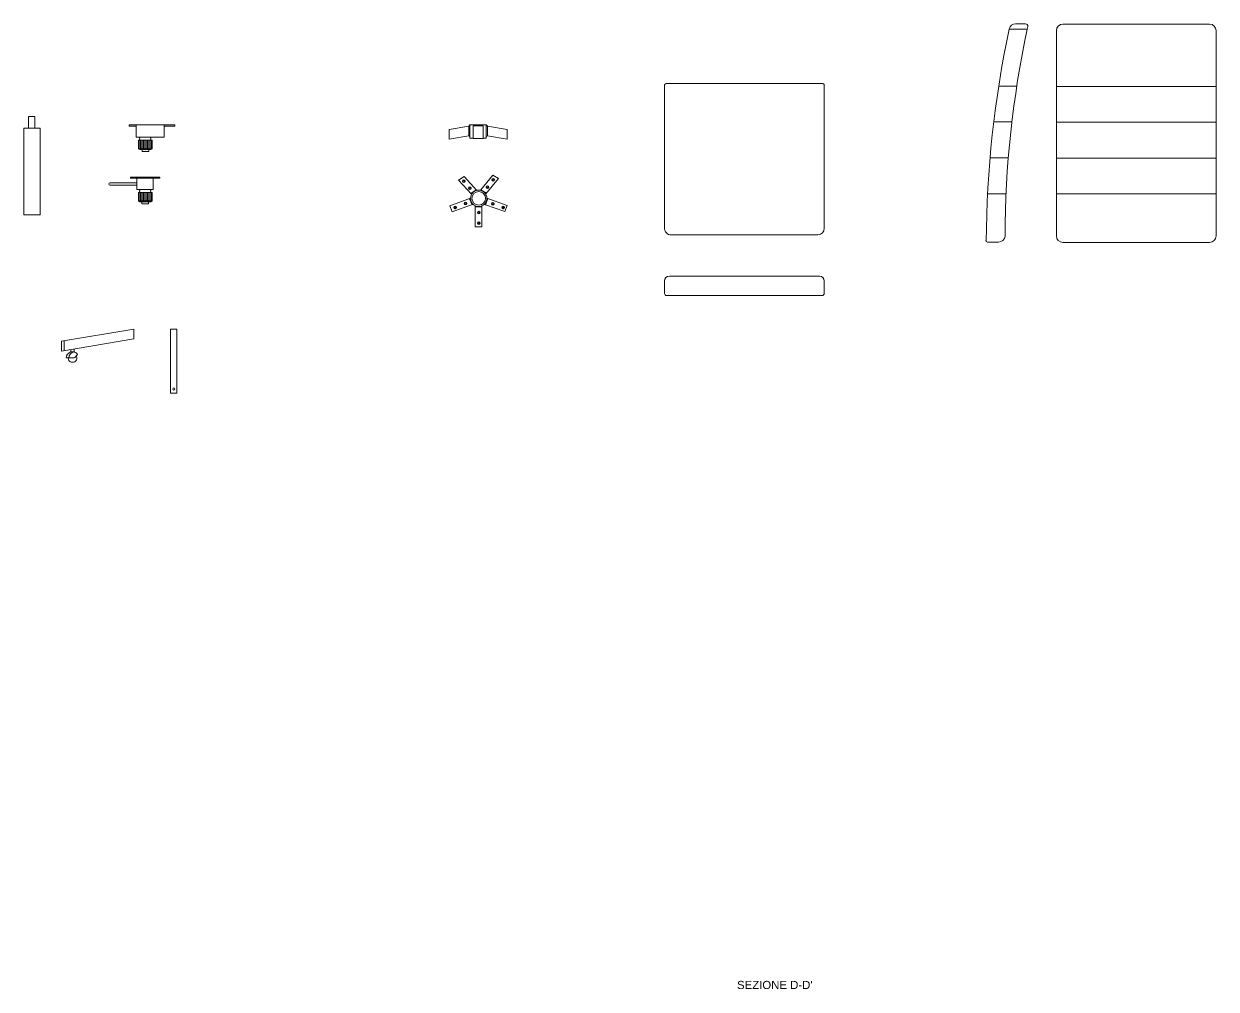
# Model space of a CAD drawing. Header units: millimetres. Extents: x 1212 to 3396, y 780 to 1892.
# Drawn here: x 1919.2 to 2284.8, y 1460.9 to 1757 of the extents above; entities that cross this region are included whole.
import ezdxf

# ---------------------------------------------------------------- set-up
doc = ezdxf.new("R2010")
doc.units = ezdxf.units.MM
doc.layers.add('SCRITTE INTERNE', color=15, linetype='Continuous', lineweight=9)
doc.styles.get("Standard").update_dxf_attribs({"font": 'arial.ttf'})

msp = doc.modelspace()

# ---------------------------------------------------------------- linework, layer by layer
at = {"layer": 'SCRITTE INTERNE'}
for p, q in [((2221.38, 1755.34), (2221.4, 1755.43)), ((2221.38, 1755.34), (2226.93, 1755.34)), ((2223.35, 1757), (2226.39, 1757)), ((2226.93, 1755.34), (2227.08, 1756.18)), ((2282.84, 1756.92), (2237.84, 1756.92)), ((2235.84, 1691.95), (2235.84, 1754.92)), ((2284.84, 1691.95), (2284.84, 1754.92)), ((2218.15, 1737.9), (2223.7, 1737.9)), ((2235.84, 1737.81), (2284.84, 1737.81)), ((1920.64, 1725.02), (1920.64, 1728.54)), ((1922.63, 1728.54), (1920.64, 1728.54)), ((1922.64, 1725.02), (1922.63, 1728.54)), ((1951.53, 1725.59), (1951.53, 1725.97)), ((1953.66, 1725.97), (1951.53, 1725.97)), ((1965.5, 1725.97), (1962.22, 1725.97)), ((1965.5, 1725.97), (1965.5, 1725.59)), ((2056.03, 1726.04), (2055.71, 1725.65)), ((2056.03, 1726.04), (2061.03, 1726.05)), ((2056.03, 1726.04), (2056.03, 1721.97)), ((2057.03, 1721.84), (2057.03, 1725.72)), ((2060.03, 1725.72), (2057.03, 1725.72)), ((2060.03, 1721.84), (2060.03, 1725.72)), ((2061.03, 1721.97), (2061.03, 1726.05)), ((2061.03, 1726.05), (2061.36, 1725.66)), ((2216.65, 1726.9), (2222.2, 1726.9)), ((2235.84, 1726.81), (2284.84, 1726.81)), ((1919.22, 1725.02), (1919.22, 1698.42)), ((1919.22, 1725.02), (1924.22, 1725.02)), ((1924.22, 1698.42), (1924.22, 1725.02)), ((1953.66, 1725.59), (1951.53, 1725.59)), ((1965.5, 1725.59), (1962.22, 1725.59)), ((1962.22, 1723.85), (1962.22, 1724.53)), ((2049.6, 1721.63), (2049.6, 1724.63)), ((2055.71, 1725.65), (2055.71, 1722.65)), ((2055.71, 1722.65), (2056.03, 1722.39)), ((2061.36, 1722.66), (2061.03, 1722.41)), ((2061.36, 1725.66), (2061.36, 1722.66)), ((2067.47, 1721.63), (2067.47, 1724.63)), ((1954.34, 1721.28), (1958.58, 1721.28)), ((1954.34, 1718.68), (1958.58, 1718.68)), ((1954.34, 1718.68), (1954.77, 1718.44)), ((1954.74, 1721.28), (1954.74, 1718.68)), ((1955.14, 1721.28), (1955.14, 1718.68)), ((1955.54, 1721.28), (1955.54, 1718.68)), ((1955.54, 1717.82), (1955.54, 1718.44)), ((1955.94, 1721.28), (1955.94, 1718.68)), ((1956.34, 1721.28), (1956.34, 1718.68)), ((1956.74, 1721.28), (1956.74, 1718.68)), ((1957.14, 1721.28), (1957.14, 1718.68)), ((1957.54, 1721.28), (1957.54, 1718.68)), ((1957.54, 1717.82), (1957.54, 1718.44)), ((1957.94, 1721.28), (1957.94, 1718.68)), ((1958.58, 1718.68), (1958.16, 1718.44)), ((1958.34, 1721.28), (1958.34, 1718.68)), ((2056.03, 1721.97), (2057.03, 1721.97)), ((2060.03, 1721.84), (2057.03, 1721.84)), ((2060.03, 1721.97), (2061.03, 1721.97)), ((1957.54, 1717.82), (1955.54, 1717.82)), ((2215.56, 1715.9), (2221.11, 1715.9)), ((2235.84, 1715.81), (2284.84, 1715.81)), ((1945.33, 1707.85), (1945.33, 1707.93)), ((1953.92, 1708.23), (1945.63, 1708.23)), ((1945.63, 1707.55), (1953.92, 1707.55)), ((2054.21, 1710.16), (2052.55, 1709.02)), ((2052.55, 1709.02), (2056.48, 1704.71)), ((2054.21, 1710.16), (2058.15, 1705.85)), ((2063.04, 1710.59), (2059.38, 1706.1)), ((2064.74, 1709.59), (2060.88, 1704.85)), ((2063.04, 1710.59), (2064.74, 1709.59)), ((1954.34, 1705.27), (1958.58, 1705.27)), ((1954.74, 1705.27), (1954.74, 1702.67)), ((1955.14, 1705.27), (1955.14, 1702.67)), ((1955.54, 1705.27), (1955.54, 1702.67)), ((1955.94, 1705.27), (1955.94, 1702.67)), ((1956.34, 1705.27), (1956.34, 1702.67)), ((1956.74, 1705.27), (1956.74, 1702.67)), ((1957.14, 1705.27), (1957.14, 1702.67)), ((1957.54, 1705.27), (1957.54, 1702.67)), ((1957.94, 1705.27), (1957.94, 1702.67)), ((1958.34, 1705.27), (1958.34, 1702.67)), ((2057.93, 1706.09), (2056.27, 1704.95)), ((2059.38, 1706.1), (2059.18, 1705.85)), ((2059.38, 1706.1), (2061.08, 1705.1)), ((2220.41, 1704.81), (2214.76, 1704.81)), ((2235.84, 1704.81), (2284.84, 1704.81)), ((1954.34, 1702.67), (1958.58, 1702.67)), ((1954.34, 1702.67), (1954.77, 1702.43)), ((1955.42, 1701.81), (1955.42, 1702.43)), ((1957.42, 1701.81), (1955.42, 1701.81)), ((1957.42, 1701.81), (1957.42, 1702.43)), ((1958.58, 1702.67), (1958.16, 1702.43)), ((2049.81, 1701.13), (2056.19, 1703.47)), ((2050.59, 1699.28), (2049.81, 1701.13)), ((2050.59, 1699.28), (2056.96, 1701.63)), ((2055.89, 1703.36), (2056.66, 1701.51)), ((2057.64, 1694.69), (2057.64, 1701.19)), ((2057.64, 1700.87), (2059.64, 1700.87)), ((2059.64, 1694.69), (2059.64, 1701.13)), ((2060.74, 1701.52), (2060.44, 1701.63)), ((2060.74, 1701.52), (2061.53, 1703.36)), ((2066.67, 1699.43), (2060.74, 1701.52)), ((2067.47, 1701.26), (2061.23, 1703.47)), ((2066.67, 1699.43), (2067.47, 1701.26)), ((1919.22, 1698.42), (1924.22, 1698.42)), ((2059.64, 1694.69), (2057.64, 1694.69)), ((2214.71, 1690.04), (2218.13, 1690.04)), ((2282.84, 1689.95), (2237.84, 1689.95)), ((2163.19, 1679.62), (2117.19, 1679.62)), ((2115.69, 1678.12), (2115.69, 1674.31)), ((2164.69, 1674.32), (2164.69, 1678.12)), ((2116.39, 1673.61), (2163.99, 1673.62)), ((1952.91, 1663.31), (1930.77, 1659.61)), ((1952.91, 1663.31), (1952.91, 1660.31)), ((1964.16, 1643.72), (1964.16, 1663.31)), ((1966.16, 1663.31), (1964.16, 1663.31)), ((1966.16, 1643.72), (1966.16, 1663.31)), ((1931.56, 1656.74), (1931.56, 1659.74)), ((1931.56, 1656.74), (1931.56, 1659.74)), ((1933.66, 1657.1), (1933.66, 1656.33)), ((1934.65, 1656.33), (1934.65, 1657.27)), ((1932.24, 1654.49), (1932.83, 1654.49)), ((1932.83, 1654.49), (1934.63, 1654.49)), ((1964.16, 1643.72), (1966.16, 1643.72))]:
    msp.add_line(p, q, dxfattribs=at)
msp.add_lwpolyline([(2164.69, 1738.15, 0.414214), (2164.19, 1738.65), (2116.19, 1738.65, 0.414214), (2115.69, 1738.15), (2115.69, 1718.46), (2115.69, 1694.27, 0.414214), (2117.69, 1692.27), (2162.69, 1692.27, 0.414213), (2164.69, 1694.27), (2164.69, 1718.46), (2164.69, 1738.15)], format="xyb", dxfattribs=at)
for points in [[(1953.66, 1725.97), (1962.22, 1725.97), (1962.22, 1722.22), (1953.66, 1722.22)], [(1951.92, 1709.96), (1960.92, 1709.96), (1960.92, 1709.64), (1951.92, 1709.64)]]:
    msp.add_lwpolyline(points, close=True, dxfattribs=at)
for points in [[(1954.84, 1722.22), (1954.72, 1722.07), (1954.84, 1721.94), (1954.72, 1721.81), (1954.84, 1721.69), (1954.72, 1721.59), (1954.84, 1721.47), (1954.72, 1721.39), (1954.84, 1721.28)], [(1958.08, 1722.22), (1958.21, 1722.07), (1958.08, 1721.94), (1958.21, 1721.81), (1958.08, 1721.69), (1958.21, 1721.59), (1958.08, 1721.47), (1958.21, 1721.39), (1958.08, 1721.28)], [(2049.6, 1724.63), (2055.71, 1725.66)], [(2055.71, 1722.66), (2049.6, 1721.63)], [(2067.47, 1724.63), (2061.36, 1725.66)], [(2061.36, 1722.66), (2067.47, 1721.63)], [(1954.34, 1718.68), (1954.34, 1721.28)], [(1958.16, 1718.44), (1954.77, 1718.44)], [(1958.58, 1721.28), (1958.58, 1718.68)], [(1958.92, 1709.64), (1958.92, 1706.22), (1953.92, 1706.22), (1953.92, 1709.64)], [(1954.34, 1702.67), (1954.34, 1705.27)], [(1954.84, 1706.22), (1954.72, 1706.07), (1954.84, 1705.94), (1954.72, 1705.81), (1954.84, 1705.69), (1954.72, 1705.59), (1954.84, 1705.47), (1954.72, 1705.38), (1954.84, 1705.27)], [(1958.08, 1706.22), (1958.21, 1706.07), (1958.08, 1705.94), (1958.21, 1705.81), (1958.08, 1705.69), (1958.21, 1705.59), (1958.08, 1705.47), (1958.21, 1705.38), (1958.08, 1705.27)], [(1958.58, 1705.27), (1958.58, 1702.67)], [(1958.16, 1702.43), (1954.77, 1702.43)], [(1952.91, 1660.36), (1930.77, 1656.61), (1930.77, 1659.61)]]:
    msp.add_lwpolyline(points, dxfattribs=at)
at = {"layer": 'SCRITTE INTERNE', "linetype": 'Continuous'}
for points in [[(2054.06, 1708.46), (2053.88, 1708.65), (2053.95, 1708.89), (2054.2, 1708.95), (2054.37, 1708.77), (2054.3, 1708.53)], [(2063.25, 1708.87), (2063.42, 1709.06), (2063.34, 1709.3), (2063.09, 1709.35), (2062.92, 1709.16), (2063, 1708.92)], [(2055.93, 1706.38), (2055.75, 1706.56), (2055.82, 1706.8), (2056.06, 1706.87), (2056.24, 1706.68), (2056.17, 1706.44)], [(2061.51, 1706.68), (2061.68, 1706.87), (2061.59, 1707.11), (2061.34, 1707.16), (2061.18, 1706.96), (2061.26, 1706.73)], [(2051.62, 1700.47), (2051.7, 1700.71), (2051.54, 1700.9), (2051.29, 1700.85), (2051.21, 1700.62), (2051.37, 1700.42)], [(2054.81, 1701.67), (2054.89, 1701.9), (2054.73, 1702.1), (2054.48, 1702.05), (2054.39, 1701.81), (2054.56, 1701.62)], [(2062.89, 1701.63), (2062.8, 1701.86), (2062.96, 1702.06), (2063.21, 1702.01), (2063.3, 1701.78), (2063.14, 1701.58)], [(2066.09, 1700.47), (2066, 1700.7), (2066.16, 1700.9), (2066.41, 1700.85), (2066.5, 1700.62), (2066.34, 1700.42)], [(2058.49, 1698.95), (2058.71, 1698.83), (2058.93, 1698.95), (2058.93, 1699.21), (2058.71, 1699.33), (2058.49, 1699.21)], [(2058.49, 1695.74), (2058.71, 1695.62), (2058.93, 1695.74), (2058.93, 1696), (2058.71, 1696.12), (2058.49, 1696)]]:
    msp.add_lwpolyline(points, close=True, dxfattribs=at)
at = {"layer": 'SCRITTE INTERNE'}
for centre, radius in [((2054.13, 1708.71), 0.415), ((2063.17, 1709.11), 0.415), ((2055.99, 1706.62), 0.415), ((2058.71, 1703.47), 2.52), ((2058.71, 1703.47), 2.1), ((2061.43, 1706.92), 0.415), ((2051.46, 1700.66), 0.415), ((2054.64, 1701.86), 0.415), ((2063.05, 1701.82), 0.415), ((2066.25, 1700.66), 0.415), ((2058.71, 1699.08), 0.415), ((2058.71, 1695.87), 0.415), ((1965.23, 1644.98), 0.322)]:
    msp.add_circle(centre, radius, dxfattribs=at)
at = {"layer": 'SCRITTE INTERNE', "linetype": 'Continuous'}
for centre in [(2054.13, 1708.71), (2063.17, 1709.11), (2055.99, 1706.62), (2061.43, 1706.92), (2051.46, 1700.66), (2054.64, 1701.86), (2063.05, 1701.82), (2066.25, 1700.66), (2058.71, 1699.08), (2058.71, 1695.87)]:
    msp.add_circle(centre, 0.361, dxfattribs=at)
at = {"layer": 'SCRITTE INTERNE'}
for centre, radius, start, end in [((2531.92, 1688.92), 317.56, 167.927, 179.7723), ((2523.38, 1691.43), 303.26, 167.8337, 179.9256), ((2223.35, 1755), 2, 90, 167.6732), ((2226.39, 1756.3), 0.7, 349.7405, 90), ((2237.84, 1754.92), 2, 90, 180), ((2282.84, 1754.92), 2, 0, 90), ((1945.63, 1707.93), 0.3, 90, 180), ((1945.63, 1707.85), 0.3, 180, 270), ((2214.71, 1690.54), 0.5, 180, 270), ((2218.13, 1692.04), 2, 270.0141, 353.8797), ((2237.84, 1691.95), 2, 180, 270), ((2282.84, 1691.95), 2, 270, 0), ((2117.19, 1678.12), 1.5, 90, 180), ((2163.19, 1678.12), 1.5, 0, 90), ((2116.39, 1674.31), 0.7, 180, 270.0141), ((2163.99, 1674.32), 0.7, 270.0141, 0), ((1934.15, 1654.49), 1.91, 104.9882, 180), ((1934.86, 1654.51), 1.83, 96.7519, 180.9034), ((1934.15, 1654.49), 1.91, 75.0118, 104.9882), ((1934.15, 1654.49), 1.91, 35.449, 75.0118), ((1934.15, 1654.49), 1.32, 180, 28.0642), ((1931.68, 1658.44), 4.93, 306.7009, 317.468), ((1931.68, 1658.44), 4.93, 317.468, 324.7631)]:
    msp.add_arc(centre, radius, start, end, dxfattribs=at)

# ---------------------------------------------------------------- texts
at = {"insert": (2137.91, 1463.39), "char_height": 2.5, "attachment_point": 1}
msp.add_mtext_dynamic_manual_height_columns("SEZIONE D-D'", width=60.1527, gutter_width=12.5, heights=[0], dxfattribs=at)

doc.saveas('drawing.dxf')
